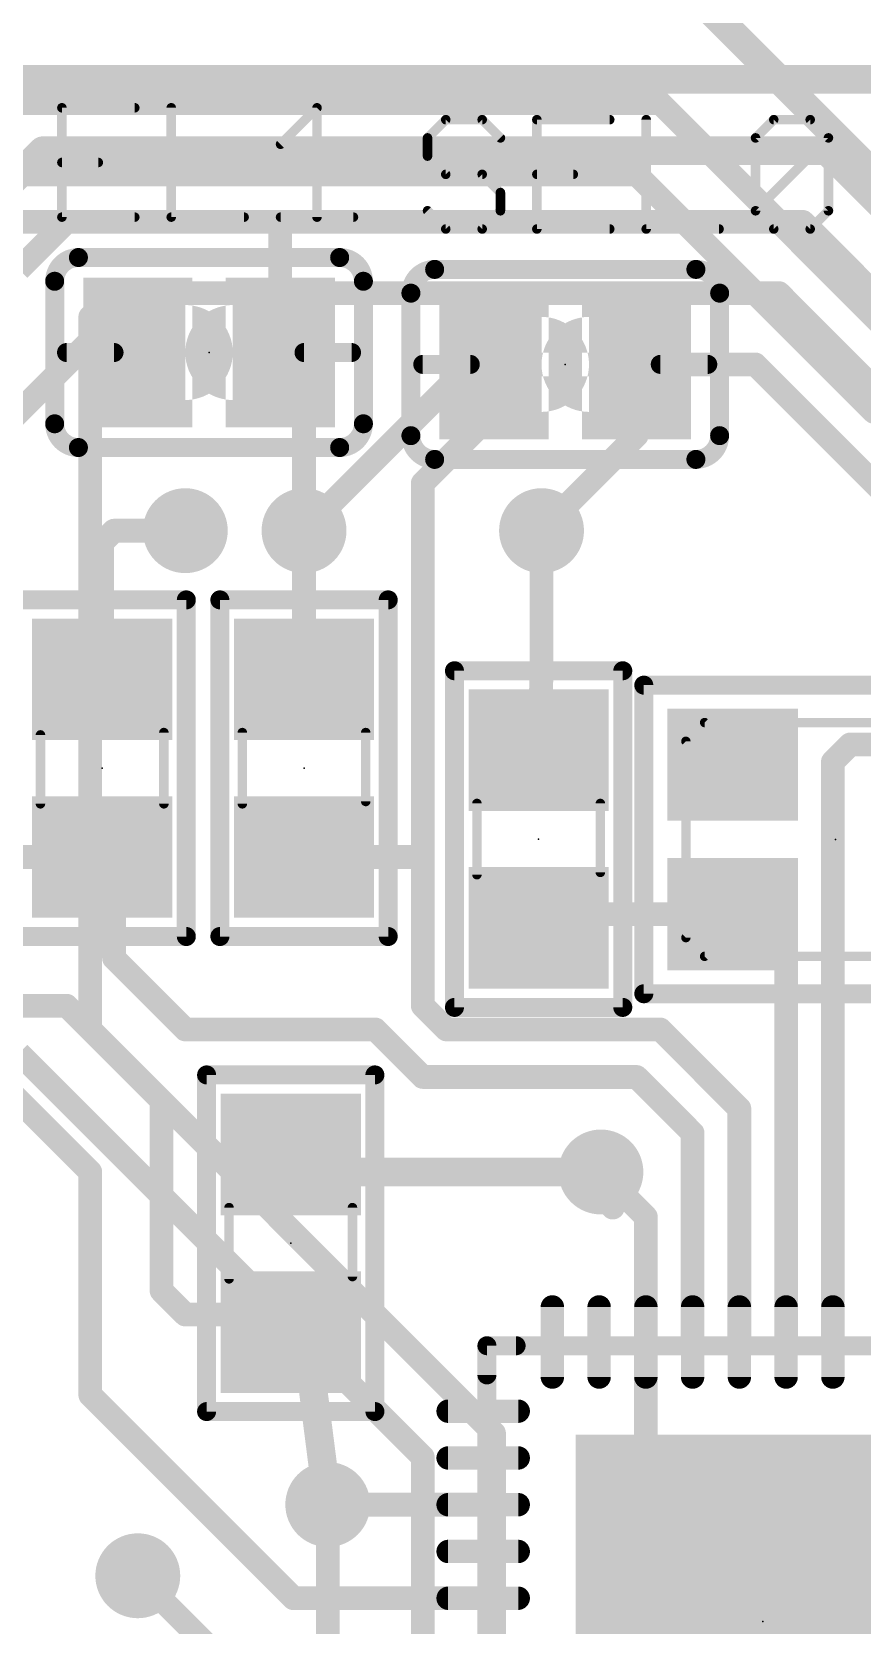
# Model space of a CAD drawing. Extents: x -16 to 117, y 0 to 53.
# Drawn here: x 18.93 to 27.81, y 27.41 to 44.45 of the extents above; entities that cross this region are included whole.
import ezdxf

# ---------------------------------------------------------------- set-up
doc = ezdxf.new("R2010")
doc.units = 0
for name, color, linetype in [('1', 12, 'CONTINUOUS'), ('16', 132, 'CONTINUOUS'), ('18', 110, 'CONTINUOUS'), ('21', 53, 'CONTINUOUS'), ('23', 53, 'CONTINUOUS'), ('51', 253, 'CONTINUOUS')]:
    doc.layers.add(name, color=color, linetype=linetype)

# ---------------------------------------------------------------- blocks, each defined once
blk = doc.blocks.new('RECT')
blk.add_solid([(-0.5, -0.5), (0.5, -0.5), (-0.5, 0.5), (0.5, 0.5)])
blk = doc.blocks.new('RECT40000X160000R100')
at = {"const_width": 0.125}
blk.add_lwpolyline([(0.0625, -0.375), (0.0625, 0.375, 0.4142), (0, 0.4375), (0, 0.4375, 0.4142), (-0.0625, 0.375), (-0.0625, -0.375, 0.4142), (0, -0.4375), (0, -0.4375, 0.4142)], format="xyb", close=True, dxfattribs=at)
blk.add_solid([(-0.0254, -0.4004), (0.0254, -0.4004), (-0.0254, 0.4004), (0.0254, 0.4004)])
blk = doc.blocks.new('ROUNDV')
at = {"const_width": 0.5}
blk.add_lwpolyline([(0, -0.25, 1), (0, 0.25, 1), (0, -0.25)], format="xyb", dxfattribs=at)

msp = doc.modelspace()

# ---------------------------------------------------------------- linework, layer by layer
at = {"layer": '1'}
for points, const_width in [([(29.21, 41.656), (26.162, 44.704)], 0.3048), ([(18.034, 43.688), (25.654, 43.688)], 0.254), ([(25.654, 43.688), (28.448, 40.894)], 0.254), ([(18.034, 42.926), (25.4, 42.926)], 0.254), ([(25.4, 42.926), (27.94, 40.386)], 0.254), ([(18.542, 42.418), (21.59, 42.418)], 0.254), ([(21.59, 42.418), (21.59, 41.021)], 0.254), ([(21.59, 41.021), (21.59, 41.656)], 0.254), ([(21.59, 41.656), (21.844, 41.402)], 0.254), ([(18.542, 40.132), (19.939, 41.529)], 0.254), ([(19.939, 41.529), (20.066, 41.021)], 0.254), ([(21.59, 41.021), (21.59, 41.402)], 0.254), ([(21.844, 41.402), (21.844, 39.116)], 0.254), ([(23.876, 40.386), (23.876, 40.894)], 0.254), ([(25.4, 40.132), (25.4, 40.894)], 0.254), ([(23.114, 39.624), (23.876, 40.386)], 0.254), ([(27.94, 40.386), (34.036, 40.386)], 0.254), ([(24.384, 39.116), (25.4, 40.132)], 0.254), ([(23.114, 35.56), (23.114, 39.624)], 0.254), ([(19.685, 38.989), (19.812, 39.116)], 0.254), ([(19.812, 39.116), (20.574, 39.116)], 0.254), ([(21.844, 39.116), (21.844, 37.526)], 0.254), ([(24.384, 37.561), (24.384, 39.116)], 0.254), ([(19.685, 37.973), (19.685, 38.989)], 0.254), ([(19.685, 37.526), (19.685, 37.973)], 0.254), ([(24.353, 36.768), (24.384, 37.561)], 0.254), ([(27.5, 36.644), (27.686, 36.83)], 0.254), ([(27.686, 36.83), (28.59, 36.83)], 0.254), ([(27.5, 30.44), (27.5, 36.644)], 0.254), ([(19.812, 35.753), (19.685, 35.626)], 0.254), ([(19.812, 35.753), (19.812, 35.814)], 0.254), ([(19.812, 34.544), (19.812, 35.753)], 0.254), ([(19.685, 35.626), (18.542, 35.626)], 0.254), ([(23.048, 35.626), (21.844, 35.626)], 0.254), ([(23.114, 35.56), (23.048, 35.626)], 0.254), ([(23.114, 34.036), (23.114, 35.56)], 0.254), ([(24.753, 35.014), (24.353, 34.868)], 0.254), ([(26.428, 35.014), (24.753, 35.014)], 0.254), ([(27, 34.696), (26.428, 35.014)], 0.254), ([(27, 30.44), (27, 34.696)], 0.254), ([(19.812, 34.544), (20.574, 33.782)], 0.254), ([(19.304, 34.036), (18.288, 34.036)], 0.254), ([(20.32, 33.02), (19.304, 34.036)], 0.254), ([(23.368, 33.782), (23.114, 34.036)], 0.254), ([(20.574, 33.782), (22.606, 33.782)], 0.254), ([(22.606, 33.782), (23.114, 33.274)], 0.254), ([(25.654, 33.782), (23.368, 33.782)], 0.254), ([(26.5, 32.936), (25.654, 33.782)], 0.254), ([(19.558, 32.258), (18.542, 33.274)], 0.254), ([(23.114, 33.274), (25.4, 33.274)], 0.254), ([(25.4, 33.274), (26, 32.674)], 0.254), ([(20.32, 30.988), (20.32, 33.02)], 0.254), ([(26.5, 30.44), (26.5, 32.936)], 0.254), ([(26, 32.674), (26, 30.44)], 0.254), ([(21.702, 32.446), (21.59, 32.334)], 0.3048), ([(19.558, 29.873), (19.558, 32.258)], 0.254), ([(21.59, 32.334), (21.59, 32.258)], 0.3048), ([(21.59, 32.258), (25.019, 32.258)], 0.3048), ([(25.019, 32.258), (25.5, 31.777)], 0.254), ([(25.5, 31.777), (25.5, 30.44)], 0.254), ([(20.574, 30.734), (20.32, 30.988)], 0.254), ([(21.844, 30.734), (20.574, 30.734)], 0.254), ([(21.844, 30.688), (21.702, 30.546)], 0.3048), ([(21.844, 30.688), (21.844, 30.734)], 0.3048), ([(22.098, 28.702), (21.844, 30.688)], 0.3048), ([(25.5, 30.44), (25.5, 28.7)], 0.254), ([(19.558, 29.873), (21.731, 27.7)], 0.254), ([(22.098, 28.702), (22.354, 28.7)], 0.254), ([(22.354, 28.7), (23.76, 28.7)], 0.254), ([(25.5, 28.7), (26.75, 27.45)], 0.254), ([(26.75, 27.45), (27.5, 28.2)], 0.254), ([(27.5, 28.2), (29.74, 28.2)], 0.254), ([(20.066, 27.94), (21.306, 26.7)], 0.254), ([(21.731, 27.7), (23.76, 27.7)], 0.254)]:
    msp.add_lwpolyline(points, dxfattribs=dict(at, const_width=const_width))
for points, const_width in [([(25.6989, 43.7329, 1), (25.6091, 43.6431)], 0.127), ([(25.654, 43.6245, 1), (25.654, 43.7515)], 0.127), ([(25.4449, 42.9709, 1), (25.3551, 42.8811)], 0.127), ([(25.4, 42.8625, 1), (25.4, 42.9895)], 0.127), ([(21.6535, 42.418, 1), (21.5265, 42.418)], 0.127), ([(21.59, 42.3545, 1), (21.59, 42.4815)], 0.127), ([(21.6535, 41.656, 1), (21.5265, 41.656)], 0.127), ([(21.6349, 41.7009, 1), (21.5451, 41.6111)], 0.127), ([(20.0006, 41.5444, 1), (19.8774, 41.5136)], 0.127), ([(19.9839, 41.4841, 1), (19.8941, 41.5739)], 0.127), ([(21.6535, 41.402, 1), (21.5265, 41.402)], 0.127), ([(21.9075, 41.402, 1), (21.7805, 41.402)], 0.127), ([(21.7991, 41.3571, 1), (21.8889, 41.4469)], 0.127), ([(20.0044, 41.0056, 1), (20.1276, 41.0364)], 0.127), ([(21.5265, 41.021, 1), (21.6535, 41.021)], 0.127), ([(21.5265, 41.021, 1), (21.6535, 41.021)], 0.127), ([(21.5265, 41.021, 1), (21.6535, 41.021)], 0.127), ([(23.9395, 40.894, 1), (23.8125, 40.894)], 0.127), ([(25.4635, 40.894, 1), (25.3365, 40.894)], 0.127), ([(23.8125, 40.386, 1), (23.9395, 40.386)], 0.127), ([(23.9209, 40.3411, 1), (23.8311, 40.4309)], 0.127), ([(27.94, 40.4495, 1), (27.94, 40.3225)], 0.127), ([(25.4449, 40.0871, 1), (25.3551, 40.1769)], 0.127), ([(25.3365, 40.132, 1), (25.4635, 40.132)], 0.127), ([(23.1775, 39.624, 1), (23.0505, 39.624)], 0.127), ([(23.0691, 39.6689, 1), (23.1589, 39.5791)], 0.127), ([(19.812, 39.1795, 1), (19.812, 39.0525)], 0.127), ([(19.8569, 39.0711, 1), (19.7671, 39.1609)], 0.127), ([(20.574, 39.0525, 1), (20.574, 39.1795)], 0.127), ([(21.9075, 39.116, 1), (21.7805, 39.116)], 0.127), ([(24.4475, 39.116, 1), (24.3205, 39.116)], 0.127), ([(24.3391, 39.1609, 1), (24.4289, 39.0711)], 0.127), ([(19.7485, 38.989, 1), (19.6215, 38.989)], 0.127), ([(19.6401, 39.0339, 1), (19.7299, 38.9441)], 0.127), ([(21.7805, 39.116, 1), (21.9075, 39.116)], 0.127), ([(19.7485, 37.973, 1), (19.6215, 37.973)], 0.127), ([(19.6215, 37.973, 1), (19.7485, 37.973)], 0.127), ([(24.4475, 37.5585, 1), (24.3205, 37.5635)], 0.127), ([(19.6215, 37.526, 1), (19.7485, 37.526)], 0.127), ([(21.7805, 37.526, 1), (21.9075, 37.526)], 0.127), ([(24.3205, 37.561, 1), (24.4475, 37.561)], 0.127), ([(24.2895, 36.7705, 1), (24.4165, 36.7655)], 0.127), ([(27.686, 36.8935, 1), (27.686, 36.7665)], 0.127), ([(27.7309, 36.7851, 1), (27.6411, 36.8749)], 0.127), ([(27.5635, 36.644, 1), (27.4365, 36.644)], 0.127), ([(27.4551, 36.6889, 1), (27.5449, 36.5991)], 0.127), ([(19.8755, 35.814, 1), (19.7485, 35.814)], 0.127), ([(19.8755, 35.753, 1), (19.7485, 35.753)], 0.127), ([(19.7485, 35.753, 1), (19.8755, 35.753)], 0.127), ([(19.8569, 35.7081, 1), (19.7671, 35.7979)], 0.127), ([(19.6401, 35.6709, 1), (19.7299, 35.5811)], 0.127), ([(19.685, 35.5625, 1), (19.685, 35.6895)], 0.127), ([(21.844, 35.6895, 1), (21.844, 35.5625)], 0.127), ([(23.0929, 35.6709, 1), (23.0031, 35.5811)], 0.127), ([(23.048, 35.5625, 1), (23.048, 35.6895)], 0.127), ([(23.1775, 35.56, 1), (23.0505, 35.56)], 0.127), ([(23.0505, 35.56, 1), (23.1775, 35.56)], 0.127), ([(23.0691, 35.5151, 1), (23.1589, 35.6049)], 0.127), ([(24.753, 35.0775, 1), (24.753, 34.9505)], 0.127), ([(24.7748, 34.9543, 1), (24.7312, 35.0737)], 0.127), ([(26.4589, 35.0695, 1), (26.3971, 34.9585)], 0.127), ([(26.428, 34.9505, 1), (26.428, 35.0775)], 0.127), ([(24.3312, 34.9277, 1), (24.3748, 34.8083)], 0.127), ([(27.0635, 34.696, 1), (26.9365, 34.696)], 0.127), ([(26.9691, 34.6405, 1), (27.0309, 34.7515)], 0.127), ([(19.8569, 34.5889, 1), (19.7671, 34.4991)], 0.127), ([(19.7485, 34.544, 1), (19.8755, 34.544)], 0.127), ([(19.3489, 34.0809, 1), (19.2591, 33.9911)], 0.127), ([(19.304, 33.9725, 1), (19.304, 34.0995)], 0.127), ([(23.1589, 34.0809, 1), (23.0691, 33.9911)], 0.127), ([(23.0505, 34.036, 1), (23.1775, 34.036)], 0.127), ([(20.574, 33.8455, 1), (20.574, 33.7185)], 0.127), ([(22.6509, 33.8269, 1), (22.5611, 33.7371)], 0.127), ([(22.606, 33.7185, 1), (22.606, 33.8455)], 0.127), ([(23.368, 33.8455, 1), (23.368, 33.7185)], 0.127), ([(25.6989, 33.8269, 1), (25.6091, 33.7371)], 0.127), ([(25.654, 33.7185, 1), (25.654, 33.8455)], 0.127), ([(20.5291, 33.7371, 1), (20.6189, 33.8269)], 0.127), ([(23.3231, 33.7371, 1), (23.4129, 33.8269)], 0.127), ([(23.114, 33.3375, 1), (23.114, 33.2105)], 0.127), ([(25.4449, 33.3189, 1), (25.3551, 33.2291)], 0.127), ([(25.4, 33.2105, 1), (25.4, 33.3375)], 0.127), ([(23.0691, 33.2291, 1), (23.1589, 33.3189)], 0.127), ([(20.3835, 33.02, 1), (20.2565, 33.02)], 0.127), ([(20.2751, 32.9751, 1), (20.3649, 33.0649)], 0.127), ([(26.5635, 32.936, 1), (26.4365, 32.936)], 0.127), ([(26.4551, 32.8911, 1), (26.5449, 32.9809)], 0.127), ([(26.0635, 32.674, 1), (25.9365, 32.674)], 0.127), ([(25.9551, 32.6291, 1), (26.0449, 32.7189)], 0.127), ([(21.7559, 32.3921, 1), (21.6481, 32.4999)], 0.1524), ([(19.6215, 32.258, 1), (19.4945, 32.258)], 0.127), ([(21.6662, 32.334, 1), (21.5138, 32.334)], 0.1524), ([(21.5361, 32.3879, 1), (21.6439, 32.2801)], 0.1524), ([(21.59, 32.3342, 1), (21.59, 32.1818)], 0.1524), ([(25.0639, 32.3029, 1), (24.9741, 32.2131)], 0.127), ([(25.019, 32.1818, 1), (25.019, 32.3342)], 0.1524), ([(19.5131, 32.2131, 1), (19.6029, 32.3029)], 0.127), ([(21.5138, 32.258, 1), (21.6662, 32.258)], 0.1524), ([(25.5635, 31.777, 1), (25.4365, 31.777)], 0.127), ([(25.4551, 31.7321, 1), (25.5449, 31.8219)], 0.127), ([(20.3649, 31.0329, 1), (20.2751, 30.9431)], 0.127), ([(20.2565, 30.988, 1), (20.3835, 30.988)], 0.127), ([(20.574, 30.7975, 1), (20.574, 30.6705)], 0.127), ([(20.5291, 30.6891, 1), (20.6189, 30.7789)], 0.127), ([(21.9202, 30.734, 1), (21.7678, 30.734)], 0.1524), ([(21.9196, 30.6977, 1), (21.7684, 30.6783)], 0.1524), ([(21.8979, 30.6341, 1), (21.7901, 30.7419)], 0.1524), ([(21.844, 30.6705, 1), (21.844, 30.7975)], 0.127), ([(21.6481, 30.5999, 1), (21.7559, 30.4921)], 0.1524), ([(21.7678, 30.688, 1), (21.9202, 30.688)], 0.1524), ([(25.5635, 30.44, 1), (25.4365, 30.44)], 0.127), ([(25.4365, 30.44, 1), (25.5635, 30.44)], 0.127), ([(25.9365, 30.44, 1), (26.0635, 30.44)], 0.127), ([(26.4365, 30.44, 1), (26.5635, 30.44)], 0.127), ([(26.9365, 30.44, 1), (27.0635, 30.44)], 0.127), ([(27.4365, 30.44, 1), (27.5635, 30.44)], 0.127), ([(19.6029, 29.9179, 1), (19.5131, 29.8281)], 0.127), ([(19.4945, 29.873, 1), (19.6215, 29.873)], 0.127), ([(22.0985, 28.7655, 1), (22.0975, 28.6385)], 0.127), ([(22.354, 28.7635, 1), (22.354, 28.6365)], 0.127), ([(22.3535, 28.6365, 1), (22.3545, 28.7635)], 0.127), ([(23.76, 28.6365, 1), (23.76, 28.7635)], 0.127), ([(25.5449, 28.7449, 1), (25.4551, 28.6551)], 0.127), ([(22.0224, 28.6923, 1), (22.1736, 28.7117)], 0.1524), ([(25.4365, 28.7, 1), (25.5635, 28.7)], 0.127), ([(27.5, 28.2635, 1), (27.5, 28.1365)], 0.127), ([(27.5449, 28.1551, 1), (27.4551, 28.2449)], 0.127), ([(20.1109, 27.9849, 1), (20.0211, 27.8951)], 0.127), ([(21.731, 27.7635, 1), (21.731, 27.6365)], 0.127), ([(21.6861, 27.6551, 1), (21.7759, 27.7449)], 0.127), ([(23.76, 27.6365, 1), (23.76, 27.7635)], 0.127), ([(26.7051, 27.4949, 1), (26.7949, 27.4051)], 0.127), ([(26.7051, 27.4051, 1), (26.7949, 27.4949)], 0.127)]:
    msp.add_lwpolyline(points, format="xyb", dxfattribs=dict(at, const_width=const_width))
at = {"layer": '16'}
for points, const_width in [([(18.542, 43.942), (29.718, 43.942)], 0.3048), ([(17.78, 41.91), (19.05, 43.18)], 0.3048), ([(19.05, 43.18), (27.432, 43.18)], 0.3048), ([(27.432, 43.18), (28.702, 41.91)], 0.3048), ([(18.796, 41.91), (19.304, 42.418)], 0.254), ([(19.304, 42.418), (27.178, 42.418)], 0.254), ([(27.178, 42.418), (28.448, 41.148)], 0.254), ([(19.558, 41.402), (19.812, 41.656)], 0.254), ([(19.812, 41.656), (26.924, 41.656)], 0.254), ([(26.924, 41.656), (28.448, 40.132)], 0.254), ([(19.558, 33.782), (19.558, 41.402)], 0.254), ([(23.622, 40.894), (21.844, 39.116)], 0.254), ([(26.67, 40.894), (23.622, 40.894)], 0.254), ([(28.336, 39.228), (26.67, 40.894)], 0.254), ([(23.876, 29.464), (19.558, 33.782)], 0.254), ([(23.114, 29.21), (18.796, 33.528)], 0.254), ([(25.019, 32.258), (25.146, 31.877)], 0.254), ([(23.876, 16.764), (23.876, 29.464)], 0.254), ([(23.114, 22.352), (23.114, 29.21)], 0.254), ([(22.098, 23.622), (22.098, 28.702)], 0.254), ([(21.082, 26.924), (20.066, 27.94)], 0.254)]:
    msp.add_lwpolyline(points, dxfattribs=dict(at, const_width=const_width))
for points, const_width in [([(19.05, 43.2562, 1), (19.05, 43.1038)], 0.1524), ([(19.1039, 43.1261, 1), (18.9961, 43.2339)], 0.1524), ([(27.4859, 43.2339, 1), (27.3781, 43.1261)], 0.1524), ([(27.432, 43.1038, 1), (27.432, 43.2562)], 0.1524), ([(19.304, 42.4815, 1), (19.304, 42.3545)], 0.127), ([(19.3489, 42.3731, 1), (19.2591, 42.4629)], 0.127), ([(27.2229, 42.4629, 1), (27.1331, 42.3731)], 0.127), ([(27.178, 42.3545, 1), (27.178, 42.4815)], 0.127), ([(19.812, 41.7195, 1), (19.812, 41.5925)], 0.127), ([(19.8569, 41.6111, 1), (19.7671, 41.7009)], 0.127), ([(26.9689, 41.7009, 1), (26.8791, 41.6111)], 0.127), ([(26.924, 41.5925, 1), (26.924, 41.7195)], 0.127), ([(19.6215, 41.402, 1), (19.4945, 41.402)], 0.127), ([(19.5131, 41.4469, 1), (19.6029, 41.3571)], 0.127), ([(23.622, 40.9575, 1), (23.622, 40.8305)], 0.127), ([(23.6669, 40.8491, 1), (23.5771, 40.9389)], 0.127), ([(26.7149, 40.9389, 1), (26.6251, 40.8491)], 0.127), ([(26.67, 40.8305, 1), (26.67, 40.9575)], 0.127), ([(21.7991, 39.1609, 1), (21.8889, 39.0711)], 0.127), ([(19.6029, 33.8269, 1), (19.5131, 33.7371)], 0.127), ([(19.4945, 33.782, 1), (19.6215, 33.782)], 0.127), ([(25.0792, 32.2781, 1), (24.9588, 32.2379)], 0.127), ([(25.0858, 31.8569, 1), (25.2062, 31.8971)], 0.127), ([(23.9395, 29.464, 1), (23.8125, 29.464)], 0.127), ([(23.8311, 29.4191, 1), (23.9209, 29.5089)], 0.127), ([(23.1775, 29.21, 1), (23.0505, 29.21)], 0.127), ([(23.0691, 29.1651, 1), (23.1589, 29.2549)], 0.127), ([(22.1615, 28.702, 1), (22.0345, 28.702)], 0.127), ([(20.1109, 27.9849, 1), (20.0211, 27.8951)], 0.127)]:
    msp.add_lwpolyline(points, format="xyb", dxfattribs=dict(at, const_width=const_width))
at = {"layer": '21'}
for points, const_width in [([(20.0338, 43.6382), (19.2542, 43.6382)], 0.1016), ([(19.2542, 43.6382), (19.2542, 42.4688)], 0.1016), ([(20.4236, 43.6382), (20.4236, 42.4688)], 0.1016), ([(21.593, 43.2484), (21.9828, 43.6382)], 0.1016), ([(21.9828, 43.6382), (21.9828, 42.4688)], 0.1016), ([(23.3597, 43.5112), (23.1648, 43.3163)], 0.1016), ([(23.7495, 43.5112), (23.3597, 43.5112)], 0.1016), ([(23.9444, 43.3163), (23.7495, 43.5112)], 0.1016), ([(25.1138, 43.5112), (24.3342, 43.5112)], 0.1016), ([(24.3342, 43.5112), (24.3342, 42.3418)], 0.1016), ([(25.5036, 43.5112), (25.5036, 42.3418)], 0.1016), ([(26.673, 43.3163), (26.8679, 43.5112)], 0.1016), ([(26.8679, 43.5112), (27.2577, 43.5112)], 0.1016), ([(27.2577, 43.5112), (27.4526, 43.3163)], 0.1016), ([(23.1648, 43.3163), (23.1648, 43.1214)], 0.1016), ([(26.673, 42.5367), (26.673, 43.3163)], 0.1016), ([(26.673, 42.5367), (27.4526, 43.3163)], 0.1016), ([(27.4526, 43.3163), (27.4526, 42.5367)], 0.1016), ([(23.1648, 43.1214), (23.3597, 42.9265)], 0.1016), ([(19.2542, 43.0535), (19.644, 43.0535)], 0.1016), ([(23.3597, 42.9265), (23.7495, 42.9265)], 0.1016), ([(23.7495, 42.9265), (23.9444, 42.7316)], 0.1016), ([(24.3342, 42.9265), (24.724, 42.9265)], 0.1016), ([(23.9444, 42.7316), (23.9444, 42.5367)], 0.1016), ([(19.2542, 42.4688), (20.0338, 42.4688)], 0.1016), ([(20.4236, 42.4688), (21.2032, 42.4688)], 0.1016), ([(21.593, 42.4688), (22.3726, 42.4688)], 0.1016), ([(23.3597, 42.3418), (23.1648, 42.5367)], 0.1016), ([(23.9444, 42.5367), (23.7495, 42.3418)], 0.1016), ([(26.8679, 42.3418), (26.673, 42.5367)], 0.1016), ([(27.4526, 42.5367), (27.2577, 42.3418)], 0.1016), ([(23.7495, 42.3418), (23.3597, 42.3418)], 0.1016), ([(24.3342, 42.3418), (25.1138, 42.3418)], 0.1016), ([(25.5036, 42.3418), (26.2832, 42.3418)], 0.1016), ([(27.2577, 42.3418), (26.8679, 42.3418)], 0.1016), ([(19.431, 42.037), (22.225, 42.037)], 0.2032), ([(23.241, 41.91), (26.035, 41.91)], 0.2032), ([(19.177, 40.259), (19.177, 41.783)], 0.2032), ([(22.479, 40.259), (22.479, 41.783)], 0.2032), ([(22.987, 41.656), (22.987, 40.132)], 0.2032), ([(26.289, 41.656), (26.289, 40.132)], 0.2032), ([(22.225, 40.005), (19.431, 40.005)], 0.2032), ([(26.035, 39.878), (23.241, 39.878)], 0.2032), ([(18.785, 38.376), (20.585, 38.376)], 0.2032), ([(20.585, 38.376), (20.585, 34.776)], 0.2032), ([(20.944, 38.376), (22.744, 38.376)], 0.2032), ([(20.944, 34.776), (20.944, 38.376)], 0.2032), ([(22.744, 38.376), (22.744, 34.776)], 0.2032), ([(23.453, 37.618), (25.253, 37.618)], 0.2032), ([(23.453, 34.018), (23.453, 37.618)], 0.2032), ([(25.253, 37.618), (25.253, 34.018)], 0.2032), ([(29.578, 37.464), (25.478, 37.464)], 0.2032), ([(25.478, 34.164), (25.478, 37.464)], 0.2032), ([(20.585, 34.776), (18.785, 34.776)], 0.2032), ([(22.744, 34.776), (20.944, 34.776)], 0.2032), ([(29.578, 34.164), (25.478, 34.164)], 0.2032), ([(25.253, 34.018), (23.453, 34.018)], 0.2032), ([(20.802, 33.296), (22.602, 33.296)], 0.2032), ([(20.802, 29.696), (20.802, 33.296)], 0.2032), ([(22.602, 33.296), (22.602, 29.696)], 0.2032), ([(23.8, 30.4), (23.8, 30.088)], 0.2032), ([(24.112, 30.4), (23.8, 30.4)], 0.2032), ([(22.602, 29.696), (20.802, 29.696)], 0.2032)]:
    msp.add_lwpolyline(points, dxfattribs=dict(at, const_width=const_width))
for points, const_width in [([(19.2542, 43.6636, 1), (19.2542, 43.6128)], 0.0508), ([(19.2796, 43.6382, 1), (19.2288, 43.6382)], 0.0508), ([(20.0338, 43.6128, 1), (20.0338, 43.6636)], 0.0508), ([(20.449, 43.6382, 1), (20.3982, 43.6382)], 0.0508), ([(22.0082, 43.6382, 1), (21.9574, 43.6382)], 0.0508), ([(22.0007, 43.6202, 1), (21.9648, 43.6562)], 0.0508), ([(23.3597, 43.5366, 1), (23.3597, 43.4858)], 0.0508), ([(23.3777, 43.4932, 1), (23.3417, 43.5292)], 0.0508), ([(23.7675, 43.5292, 1), (23.7315, 43.4932)], 0.0508), ([(23.7495, 43.4858, 1), (23.7495, 43.5366)], 0.0508), ([(24.3342, 43.5366, 1), (24.3342, 43.4858)], 0.0508), ([(24.3596, 43.5112, 1), (24.3088, 43.5112)], 0.0508), ([(25.1138, 43.4858, 1), (25.1138, 43.5366)], 0.0508), ([(25.529, 43.5112, 1), (25.4782, 43.5112)], 0.0508), ([(26.8679, 43.5366, 1), (26.8679, 43.4858)], 0.0508), ([(26.8858, 43.4932, 1), (26.8499, 43.5292)], 0.0508), ([(27.2756, 43.5292, 1), (27.2397, 43.4932)], 0.0508), ([(27.2577, 43.4858, 1), (27.2577, 43.5366)], 0.0508), ([(21.575, 43.2664, 1), (21.611, 43.2304)], 0.0508), ([(23.1468, 43.3343, 1), (23.1828, 43.2983)], 0.0508), ([(23.1902, 43.3163, 1), (23.1394, 43.3163)], 0.0508), ([(23.9264, 43.2983, 1), (23.9624, 43.3343)], 0.0508), ([(26.655, 43.3343, 1), (26.691, 43.2983)], 0.0508), ([(26.6984, 43.3163, 1), (26.6476, 43.3163)], 0.0508), ([(27.478, 43.3163, 1), (27.4272, 43.3163)], 0.0508), ([(27.4705, 43.2983, 1), (27.4346, 43.3343)], 0.0508), ([(27.4346, 43.2983, 1), (27.4705, 43.3343)], 0.0508), ([(23.1828, 43.1394, 1), (23.1468, 43.1034)], 0.0508), ([(23.1394, 43.1214, 1), (23.1902, 43.1214)], 0.0508), ([(19.2542, 43.0789, 1), (19.2542, 43.0281)], 0.0508), ([(19.644, 43.0281, 1), (19.644, 43.0789)], 0.0508), ([(23.3597, 42.9519, 1), (23.3597, 42.9011)], 0.0508), ([(23.3417, 42.9085, 1), (23.3777, 42.9445)], 0.0508), ([(23.7675, 42.9445, 1), (23.7315, 42.9085)], 0.0508), ([(23.7495, 42.9011, 1), (23.7495, 42.9519)], 0.0508), ([(24.3342, 42.9519, 1), (24.3342, 42.9011)], 0.0508), ([(24.724, 42.9011, 1), (24.724, 42.9519)], 0.0508), ([(23.9698, 42.7316, 1), (23.919, 42.7316)], 0.0508), ([(23.9264, 42.7136, 1), (23.9624, 42.7496)], 0.0508), ([(19.2542, 42.4942, 1), (19.2542, 42.4434)], 0.0508), ([(19.2288, 42.4688, 1), (19.2796, 42.4688)], 0.0508), ([(20.0338, 42.4434, 1), (20.0338, 42.4942)], 0.0508), ([(20.4236, 42.4942, 1), (20.4236, 42.4434)], 0.0508), ([(20.3982, 42.4688, 1), (20.449, 42.4688)], 0.0508), ([(21.2032, 42.4434, 1), (21.2032, 42.4942)], 0.0508), ([(21.593, 42.4942, 1), (21.593, 42.4434)], 0.0508), ([(21.9574, 42.4688, 1), (22.0082, 42.4688)], 0.0508), ([(22.3726, 42.4434, 1), (22.3726, 42.4942)], 0.0508), ([(23.1828, 42.5547, 1), (23.1468, 42.5187)], 0.0508), ([(23.919, 42.5367, 1), (23.9698, 42.5367)], 0.0508), ([(23.9624, 42.5187, 1), (23.9264, 42.5547)], 0.0508), ([(26.691, 42.5547, 1), (26.655, 42.5187)], 0.0508), ([(26.655, 42.5547, 1), (26.691, 42.5187)], 0.0508), ([(26.6476, 42.5367, 1), (26.6984, 42.5367)], 0.0508), ([(27.4272, 42.5367, 1), (27.478, 42.5367)], 0.0508), ([(27.4705, 42.5187, 1), (27.4346, 42.5547)], 0.0508), ([(23.3597, 42.3672, 1), (23.3597, 42.3164)], 0.0508), ([(23.3417, 42.3238, 1), (23.3777, 42.3598)], 0.0508), ([(23.7315, 42.3598, 1), (23.7675, 42.3238)], 0.0508), ([(23.7495, 42.3164, 1), (23.7495, 42.3672)], 0.0508), ([(24.3342, 42.3672, 1), (24.3342, 42.3164)], 0.0508), ([(24.3088, 42.3418, 1), (24.3596, 42.3418)], 0.0508), ([(25.1138, 42.3164, 1), (25.1138, 42.3672)], 0.0508), ([(25.5036, 42.3672, 1), (25.5036, 42.3164)], 0.0508), ([(25.4782, 42.3418, 1), (25.529, 42.3418)], 0.0508), ([(26.2832, 42.3164, 1), (26.2832, 42.3672)], 0.0508), ([(26.8679, 42.3672, 1), (26.8679, 42.3164)], 0.0508), ([(26.8499, 42.3238, 1), (26.8858, 42.3598)], 0.0508), ([(27.2397, 42.3598, 1), (27.2756, 42.3238)], 0.0508), ([(27.2577, 42.3164, 1), (27.2577, 42.3672)], 0.0508), ([(19.431, 42.037, 0.4142), (19.177, 41.783)], 0.2032), ([(19.431, 42.0878, 1), (19.431, 41.9862)], 0.1016), ([(19.431, 41.9862, 1), (19.431, 42.0878)], 0.1016), ([(22.479, 41.783, 0.4142), (22.225, 42.037)], 0.2032), ([(22.225, 42.0878, 1), (22.225, 41.9862)], 0.1016), ([(22.225, 41.9862, 1), (22.225, 42.0878)], 0.1016), ([(23.241, 41.91, 0.4142), (22.987, 41.656)], 0.2032), ([(23.241, 41.9608, 1), (23.241, 41.8592)], 0.1016), ([(23.241, 41.8592, 1), (23.241, 41.9608)], 0.1016), ([(26.289, 41.656, 0.4142), (26.035, 41.91)], 0.2032), ([(26.035, 41.9608, 1), (26.035, 41.8592)], 0.1016), ([(26.035, 41.8592, 1), (26.035, 41.9608)], 0.1016), ([(19.2278, 41.783, 1), (19.1262, 41.783)], 0.1016), ([(19.1262, 41.783, 1), (19.2278, 41.783)], 0.1016), ([(22.5298, 41.783, 1), (22.4282, 41.783)], 0.1016), ([(22.4282, 41.783, 1), (22.5298, 41.783)], 0.1016), ([(23.0378, 41.656, 1), (22.9362, 41.656)], 0.1016), ([(26.3398, 41.656, 1), (26.2382, 41.656)], 0.1016), ([(22.9362, 41.656, 1), (23.0378, 41.656)], 0.1016), ([(26.2382, 41.656, 1), (26.3398, 41.656)], 0.1016), ([(19.177, 40.259, 0.4142), (19.431, 40.005)], 0.2032), ([(19.2278, 40.259, 1), (19.1262, 40.259)], 0.1016), ([(19.1262, 40.259, 1), (19.2278, 40.259)], 0.1016), ([(22.225, 40.005, 0.4142), (22.479, 40.259)], 0.2032), ([(22.5298, 40.259, 1), (22.4282, 40.259)], 0.1016), ([(22.4282, 40.259, 1), (22.5298, 40.259)], 0.1016), ([(22.987, 40.132, 0.4142), (23.241, 39.878)], 0.2032), ([(23.0378, 40.132, 1), (22.9362, 40.132)], 0.1016), ([(26.035, 39.878, 0.4142), (26.289, 40.132)], 0.2032), ([(26.3398, 40.132, 1), (26.2382, 40.132)], 0.1016), ([(19.431, 40.0558, 1), (19.431, 39.9542)], 0.1016), ([(19.431, 39.9542, 1), (19.431, 40.0558)], 0.1016), ([(22.225, 40.0558, 1), (22.225, 39.9542)], 0.1016), ([(22.225, 39.9542, 1), (22.225, 40.0558)], 0.1016), ([(22.9362, 40.132, 1), (23.0378, 40.132)], 0.1016), ([(26.2382, 40.132, 1), (26.3398, 40.132)], 0.1016), ([(23.241, 39.9288, 1), (23.241, 39.8272)], 0.1016), ([(23.241, 39.8272, 1), (23.241, 39.9288)], 0.1016), ([(26.035, 39.9288, 1), (26.035, 39.8272)], 0.1016), ([(26.035, 39.8272, 1), (26.035, 39.9288)], 0.1016), ([(20.6358, 38.376, 1), (20.5342, 38.376)], 0.1016), ([(20.585, 38.3252, 1), (20.585, 38.4268)], 0.1016), ([(20.944, 38.4268, 1), (20.944, 38.3252)], 0.1016), ([(20.9948, 38.376, 1), (20.8932, 38.376)], 0.1016), ([(22.7948, 38.376, 1), (22.6932, 38.376)], 0.1016), ([(22.744, 38.3252, 1), (22.744, 38.4268)], 0.1016), ([(23.453, 37.6688, 1), (23.453, 37.5672)], 0.1016), ([(23.5038, 37.618, 1), (23.4022, 37.618)], 0.1016), ([(25.3038, 37.618, 1), (25.2022, 37.618)], 0.1016), ([(25.253, 37.5672, 1), (25.253, 37.6688)], 0.1016), ([(25.478, 37.5148, 1), (25.478, 37.4132)], 0.1016), ([(25.5288, 37.464, 1), (25.4272, 37.464)], 0.1016), ([(20.5342, 34.776, 1), (20.6358, 34.776)], 0.1016), ([(20.585, 34.7252, 1), (20.585, 34.8268)], 0.1016), ([(20.944, 34.8268, 1), (20.944, 34.7252)], 0.1016), ([(20.8932, 34.776, 1), (20.9948, 34.776)], 0.1016), ([(22.6932, 34.776, 1), (22.7948, 34.776)], 0.1016), ([(22.744, 34.7252, 1), (22.744, 34.8268)], 0.1016), ([(25.478, 34.2148, 1), (25.478, 34.1132)], 0.1016), ([(23.453, 34.0688, 1), (23.453, 33.9672)], 0.1016), ([(25.253, 33.9672, 1), (25.253, 34.0688)], 0.1016), ([(25.4272, 34.164, 1), (25.5288, 34.164)], 0.1016), ([(23.4022, 34.018, 1), (23.5038, 34.018)], 0.1016), ([(25.2022, 34.018, 1), (25.3038, 34.018)], 0.1016), ([(20.802, 33.3468, 1), (20.802, 33.2452)], 0.1016), ([(20.8528, 33.296, 1), (20.7512, 33.296)], 0.1016), ([(22.6528, 33.296, 1), (22.5512, 33.296)], 0.1016), ([(22.602, 33.2452, 1), (22.602, 33.3468)], 0.1016), ([(23.8508, 30.4, 1), (23.7492, 30.4)], 0.1016), ([(23.8, 30.4508, 1), (23.8, 30.3492)], 0.1016), ([(24.112, 30.3492, 1), (24.112, 30.4508)], 0.1016), ([(23.7492, 30.088, 1), (23.8508, 30.088)], 0.1016), ([(20.802, 29.7468, 1), (20.802, 29.6452)], 0.1016), ([(20.7512, 29.696, 1), (20.8528, 29.696)], 0.1016), ([(22.5512, 29.696, 1), (22.6528, 29.696)], 0.1016), ([(22.602, 29.6452, 1), (22.602, 29.7468)], 0.1016)]:
    msp.add_lwpolyline(points, format="xyb", dxfattribs=dict(at, const_width=const_width))
at = {"layer": '23'}
for p in [(20.828, 41.021), (24.638, 40.894), (19.685, 36.576), (21.844, 36.576), (24.353, 35.818), (27.528, 35.814), (21.702, 31.496), (26.75, 27.45)]:
    msp.add_point(p, dxfattribs=at)
at = {"layer": '51'}
for points, const_width in [([(20.574, 41.148, 1), (20.574, 40.894)], 1.27), ([(21.082, 40.894, 1), (21.082, 41.148)], 1.27), ([(24.384, 41.021, 1), (24.384, 40.767)], 1.27), ([(24.892, 40.767, 1), (24.892, 41.021)], 1.27), ([(19.304, 41.0718, 1), (19.304, 40.9702)], 0.1016), ([(19.812, 40.9702, 1), (19.812, 41.0718)], 0.1016), ([(21.844, 41.0718, 1), (21.844, 40.9702)], 0.1016), ([(22.352, 40.9702, 1), (22.352, 41.0718)], 0.1016), ([(23.114, 40.9448, 1), (23.114, 40.8432)], 0.1016), ([(23.622, 40.8432, 1), (23.622, 40.9448)], 0.1016), ([(25.654, 40.9448, 1), (25.654, 40.8432)], 0.1016), ([(26.162, 40.8432, 1), (26.162, 40.9448)], 0.1016), ([(19.0504, 36.932, 1), (18.9996, 36.932)], 0.0508), ([(20.3704, 36.957, 1), (20.3196, 36.957)], 0.0508), ([(21.2094, 36.957, 1), (21.1586, 36.957)], 0.0508), ([(22.5294, 36.957, 1), (22.4786, 36.957)], 0.0508), ([(25.928, 36.864, 1), (26.128, 37.064)], 0.1), ([(26.128, 37.089, 1), (26.128, 37.039)], 0.05), ([(26.1457, 37.0817, 1), (26.1103, 37.0463)], 0.05), ([(25.953, 36.864, 1), (25.903, 36.864)], 0.05), ([(25.9457, 36.8817, 1), (25.9103, 36.8463)], 0.05), ([(18.9996, 36.195, 1), (19.0504, 36.195)], 0.0508), ([(20.3196, 36.195, 1), (20.3704, 36.195)], 0.0508), ([(21.1586, 36.195, 1), (21.2094, 36.195)], 0.0508), ([(22.4786, 36.22, 1), (22.5294, 36.22)], 0.0508), ([(23.7184, 36.199, 1), (23.6676, 36.199)], 0.0508), ([(25.0384, 36.199, 1), (24.9876, 36.199)], 0.0508), ([(23.6676, 35.437, 1), (23.7184, 35.437)], 0.0508), ([(24.9876, 35.462, 1), (25.0384, 35.462)], 0.0508), ([(26.128, 34.564, 1), (25.928, 34.764)], 0.1), ([(25.9103, 34.7817, 1), (25.9457, 34.7463)], 0.05), ([(25.903, 34.764, 1), (25.953, 34.764)], 0.05), ([(26.128, 34.589, 1), (26.128, 34.539)], 0.05), ([(26.1103, 34.5817, 1), (26.1457, 34.5463)], 0.05), ([(21.0674, 31.877, 1), (21.0166, 31.877)], 0.0508), ([(22.3874, 31.877, 1), (22.3366, 31.877)], 0.0508), ([(21.0166, 31.115, 1), (21.0674, 31.115)], 0.0508), ([(22.3366, 31.14, 1), (22.3874, 31.14)], 0.0508), ([(23.8, 30.4508, 1), (23.8, 30.3492)], 0.1016), ([(23.8508, 30.4, 1), (23.7492, 30.4)], 0.1016)]:
    msp.add_lwpolyline(points, format="xyb", dxfattribs=dict(at, const_width=const_width))
for points, const_width in [([(19.812, 41.021), (19.304, 41.021)], 0.2032), ([(21.844, 41.021), (22.352, 41.021)], 0.2032), ([(23.622, 40.894), (23.114, 40.894)], 0.2032), ([(25.654, 40.894), (26.162, 40.894)], 0.2032), ([(19.025, 36.932), (19.025, 36.195)], 0.1016), ([(20.345, 36.957), (20.345, 36.195)], 0.1016), ([(21.184, 36.195), (21.184, 36.957)], 0.1016), ([(22.504, 36.22), (22.504, 36.957)], 0.1016), ([(28.928, 37.064), (26.128, 37.064)], 0.1), ([(25.928, 34.764), (25.928, 36.864)], 0.1), ([(23.693, 35.437), (23.693, 36.199)], 0.1016), ([(25.013, 35.462), (25.013, 36.199)], 0.1016), ([(28.928, 34.564), (26.128, 34.564)], 0.1), ([(21.042, 31.115), (21.042, 31.877)], 0.1016), ([(22.362, 31.14), (22.362, 31.877)], 0.1016), ([(29.7, 30.4), (23.8, 30.4)], 0.2032), ([(23.8, 30.4), (23.8, 24.5)], 0.2032)]:
    msp.add_lwpolyline(points, dxfattribs=dict(at, const_width=const_width))

# ---------------------------------------------------------------- block references
at = {"layer": '1', "xscale": 1.1684, "yscale": 1.6002}
for p in [(20.066, 41.021), (21.59, 41.021)]:
    msp.add_blockref('RECT', p, dxfattribs=at)
at = {"layer": '1'}
for p, xscale, yscale, rotation in [((23.876, 40.894), 1.1684, 1.6002, 180), ((25.4, 40.894), 1.1684, 1.6002, 180), ((19.685, 37.526), 1.3, 1.5, 270), ((21.844, 37.526), 1.3, 1.5, 90), ((24.353, 36.768), 1.3, 1.5, 90), ((26.428, 36.614), 1.4, 1.2, 180), ((19.685, 35.626), 1.3, 1.5, 270), ((21.844, 35.626), 1.3, 1.5, 90), ((26.428, 35.014), 1.4, 1.2, 180), ((24.353, 34.868), 1.3, 1.5, 90), ((21.702, 32.446), 1.3, 1.5, 90), ((21.702, 30.546), 1.3, 1.5, 90), ((26.75, 27.45), 4, 4, 180)]:
    msp.add_blockref('RECT', p, dxfattribs=dict(at, xscale=xscale, yscale=yscale, rotation=rotation))
for p in [(24.5, 30.44), (25, 30.44), (25.5, 30.44), (26, 30.44), (26.5, 30.44), (27, 30.44), (27.5, 30.44)]:
    msp.add_blockref('RECT40000X160000R100', p, dxfattribs=at)
at = {"layer": '1', "rotation": 90}
for p in [(23.76, 29.7), (23.76, 29.2), (23.76, 28.7), (23.76, 28.2), (23.76, 27.7)]:
    msp.add_blockref('RECT40000X160000R100', p, dxfattribs=at)
at = {"layer": '18', "xscale": 0.908, "yscale": 0.908}
for p in [(20.574, 39.116), (20.574, 39.116), (21.844, 39.116), (21.844, 39.116), (24.384, 39.116), (24.384, 39.116), (25.019, 32.258), (25.019, 32.258), (22.098, 28.702), (22.098, 28.702), (20.066, 27.94), (20.066, 27.94)]:
    msp.add_blockref('ROUNDV', p, dxfattribs=at)
at = {"layer": '51', "xscale": 0.7501, "yscale": 1.4501}
for p, rotation in [((19.6862, 37.2932), 270), ((21.8429, 37.3067), 90), ((24.3519, 36.5487), 90), ((19.6862, 35.8454), 270), ((21.8429, 35.8589), 90), ((24.3519, 35.1009), 90), ((21.7009, 32.2266), 90), ((21.7009, 30.7789), 90)]:
    msp.add_blockref('RECT', p, dxfattribs=dict(at, rotation=rotation))

doc.saveas('drawing.dxf')
